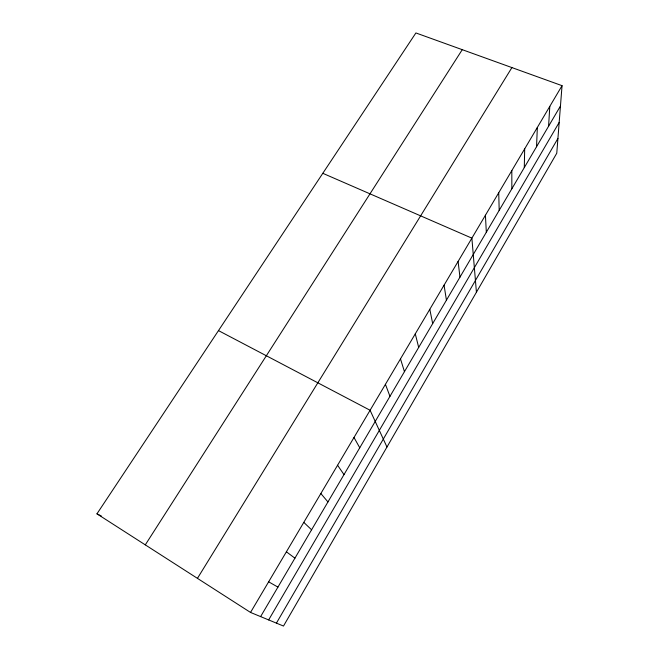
<?xml version="1.0" encoding="UTF-8"?>
<svg xmlns="http://www.w3.org/2000/svg" width="659" height="659" viewBox="0 0 659 659"><rect width="100%" height="100%" fill="white"/><g stroke="black" fill="none" stroke-linecap="round" stroke-linejoin="round"><path stroke-width="0.99" d="M524.292 167.6L524.688 148.827M536.533 146.743L537.349 127.426M548.593 126.215L549.795 106.379M562.045 85.67L556.773 153.209L283.494 626.05L250.527 612.442L96.955 513.831L415.895 32.95L562.045 85.67L250.527 612.442M276.418 623.126L557.918 138.456M268.65 619.921L559.17 122.434M260.61 616.602L560.455 106.017M197.445 578.355L511.911 67.589M145.293 544.861L462.264 49.672M322.803 173.309L471.877 238.146L476.424 292.225M96.955 513.831L101.354 516.013M218.483 330.604L370.086 410.26L386.957 447.024M268.641 581.815L277.933 587.111M286.393 551.805L294.927 558.173M303.791 522.381L311.592 529.795M320.851 493.533L327.951 501.944M337.581 465.238L343.998 474.612M353.99 437.485L359.756 447.782M385.424 384.329L389.963 396.339M400.483 358.867L404.453 371.668M415.277 333.858L418.687 347.433M429.8 309.293L432.675 323.602M444.067 285.158L446.431 300.183M458.096 261.442L459.957 277.151M485.419 215.238L486.326 232.24M498.731 192.725L499.192 210.345M511.821 170.59L511.845 188.795"/></g></svg>
